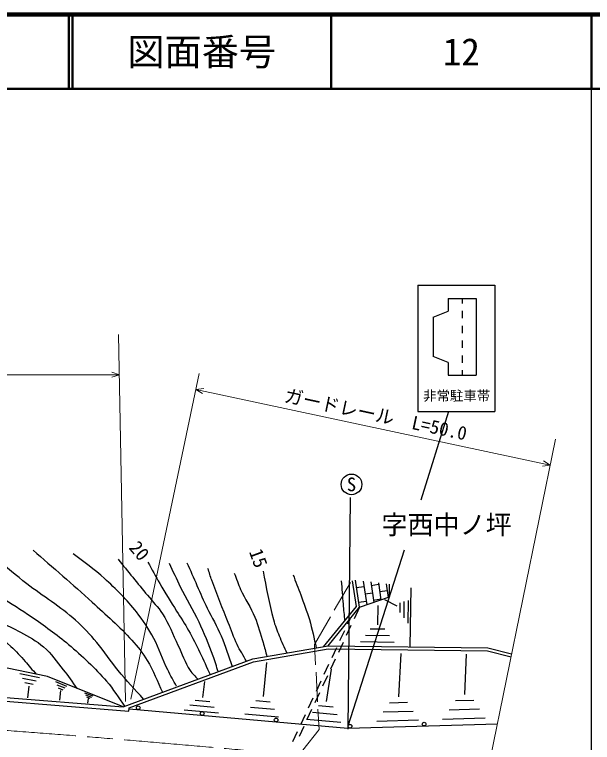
# Model space of a CAD drawing. Units: millimetres, scale not verified. Extents: x 40000 to 680000, y 20000 to 380000.
# Drawn here: x 501460 to 579119, y 282170 to 380000 of the extents above; entities that cross this region are included whole.
import ezdxf
from ezdxf.enums import TextEntityAlignment as Align

# ---------------------------------------------------------------- set-up
doc = ezdxf.new("R2010")
doc.units = ezdxf.units.MM
doc.header["$LTSCALE"] = 1000
doc.linetypes.add('CHAIN', pattern=[18.5, 12, -1.5, 3.5, -1.5])
for name, color, linetype, lineweight in [('M-BGD', 7, 'Continuous', 25), ('M-BMK', 2, 'CHAIN', 13), ('M-BMK-HTXT', 7, 'Continuous', 13), ('M-STR-HTXT', 7, 'Continuous', 13), ('M-STR-STRC', 7, 'Continuous', 25), ('M-TTL', 2, 'Continuous', 140), ('M-TTL-BAND', 7, 'Continuous', 25), ('M-TTL-LINE', 7, 'Continuous', 50)]:
    doc.layers.add(name, color=color, linetype=linetype, lineweight=lineweight)
doc.layers.add('M-TTL-TXT', color=7, linetype='Continuous')
doc.styles.add('ＭＳ ゴシック', font='')
doc.styles.get('ＭＳ ゴシック').set_extended_font_data('MS Gothic')

msp = doc.modelspace()

# ---------------------------------------------------------------- linework, layer by layer
at = {"layer": 'M-BGD'}
for p, q in [((547401, 300461), (546880, 303910)), ((547821, 300346), (547274, 303969)), ((548300, 303852), (548780, 300673)), ((549326, 303735), (549739, 301001)), ((549394, 303281), (550380, 303430)), ((550352, 303617), (550698, 301329)), ((551378, 303500), (551656, 301657)), ((551862, 301727), (551836, 303448)), ((547423, 302983), (548409, 303132)), ((548558, 302146), (549543, 302295)), ((550529, 302444), (551515, 302593)), ((554632, 295016), (554736, 302952)), ((547821, 300346), (551862, 301727)), ((549692, 301310), (550678, 301459)), ((552866, 300486), (551223, 301350)), ((542986, 295041), (547401, 300461)), ((543584, 295144), (547821, 300346)), ((547821, 300346), (547089, 298781)), ((547721, 301012), (548707, 301161)), ((550259, 297967), (550323, 300577)), ((553239, 300947), (553222, 299640)), ((553793, 301094), (553764, 298917)), ((554346, 301241), (554306, 298193)), ((546528, 298758), (546204, 298065)), ((546667, 297878), (546033, 296524)), ((545781, 297162), (545147, 295807)), ((551845, 296499), (548600, 296536)), ((551218, 297376), (549270, 297399)), ((545610, 295621), (544976, 294267)), ((552473, 295621), (547929, 295674)), ((505885, 291029), (485800, 295167)), ((533469, 293404), (543584, 295144)), ((533573, 293017), (543616, 294745)), ((543584, 295144), (565082, 294896)), ((543616, 294745), (565030, 294498)), ((544725, 294904), (544091, 293550)), ((565030, 294498), (568182, 293693)), ((565082, 294896), (568262, 294084)), ((553110, 288291), (553432, 294114)), ((561972, 288595), (562198, 294030)), ((516033, 286955), (533469, 293404)), ((516867, 286838), (533573, 293017)), ((534919, 288328), (535370, 292922)), ((543668, 292647), (543034, 291292)), ((544554, 293364), (543920, 292009)), ((543390, 287677), (544046, 292006)), ((502182, 291431), (504797, 290892)), ((502507, 290824), (504375, 290439)), ((516033, 286955), (505885, 291029)), ((543497, 291106), (542864, 289752)), ((481500, 289714), (516033, 286955)), ((502832, 290217), (503953, 289986)), ((503360, 289748), (503214, 288157)), ((506979, 290347), (508457, 289754)), ((507155, 289923), (508211, 289499)), ((526774, 288213), (527019, 290364)), ((542612, 290389), (541978, 289035)), ((481466, 289217), (516820, 286392)), ((507331, 289498), (507965, 289244)), ((507625, 289145), (507493, 287868)), ((510865, 288852), (511960, 288423)), ((542441, 288849), (541807, 287494)), ((510996, 288580), (511778, 288274)), ((511127, 288309), (511597, 288125)), ((511345, 288077), (511269, 287446)), ((527704, 287648), (525734, 287821)), ((535821, 287600), (533890, 287769)), ((541555, 288132), (540921, 286778)), ((563158, 287817), (560718, 287748)), ((516820, 286392), (516867, 286838)), ((516849, 286668), (546226, 284095)), ((528280, 286874), (524995, 287161)), ((536370, 286579), (533152, 286861)), ((544285, 286932), (542296, 287106)), ((554270, 287522), (551862, 287455)), ((528855, 286099), (524257, 286502)), ((536919, 285558), (532414, 285953)), ((540499, 285875), (539865, 284520)), ((541384, 286591), (540751, 285237)), ((544798, 285887), (541483, 286177)), ((555006, 286342), (550992, 286230)), ((563920, 286620), (559854, 286506)), ((545312, 284841), (540671, 285248)), ((555742, 285162), (550123, 285004)), ((564682, 285424), (558990, 285264)), ((540328, 284334), (539694, 282979)), ((546226, 284095), (566341, 284659)), ((539442, 283617), (538808, 282263))]:
    msp.add_line(p, q, dxfattribs=at)
for centre in [(518084, 286829), (526670, 286058), (536602, 285188), (556500, 284632), (546535, 284353)]:
    msp.add_circle(centre, 249, dxfattribs=at)
for points, knots in [([(467973, 310921), (469428, 309914), (470776, 308732), (472336, 307899), (473900, 307065), (475598, 306496), (477285, 305954), (480376, 304961), (483659, 304628), (486729, 303574), (488030, 303127), (489284, 302542), (490507, 301912), (492695, 300784), (494805, 299500), (496853, 298134), (498276, 297186), (499691, 296209), (500971, 295074), (501662, 294461), (502260, 293749), (502879, 293063), (503383, 292503), (503858, 291918), (504348, 291345)], [0, 0, 0, 0, 1, 1, 1, 2, 2, 2, 3, 3, 3, 4, 4, 4, 5, 5, 5, 6, 6, 6, 7, 7, 7, 8, 8, 8, 8]), ([(472743, 310336), (473807, 309883), (474836, 309337), (475935, 308976), (477311, 308524), (478744, 308258), (480166, 307975), (481980, 307614), (483852, 307550), (485643, 307087), (486634, 306831), (487640, 306549), (488533, 306048), (490197, 305115), (491475, 303618), (492991, 302460), (494226, 301515), (495438, 300526), (496768, 299721), (498512, 298666), (500471, 298003), (502246, 297001), (503318, 296396), (504432, 295824), (505362, 295018), (506385, 294132), (507165, 292998), (508007, 291939), (508649, 291130), (509229, 290273), (509841, 289440)], [0, 0, 0, 0, 1, 1, 1, 2, 2, 2, 3, 3, 3, 4, 4, 4, 5, 5, 5, 6, 6, 6, 7, 7, 7, 8, 8, 8, 9, 9, 9, 10, 10, 10, 10]), ([(488552, 309033), (490856, 307465), (493138, 305863), (495465, 304330), (498184, 302539), (501020, 300927), (503700, 299079), (505419, 297893), (507135, 296692), (508724, 295339), (510528, 293804), (512275, 292182), (513824, 290390), (514727, 289346), (515439, 288152), (516247, 287034)], [0, 0, 0, 0, 1, 1, 1, 2, 2, 2, 3, 3, 3, 4, 4, 4, 5, 5, 5, 5]), ([(518801, 287979), (517665, 289261), (516480, 290502), (515392, 291826), (514382, 293054), (513535, 294412), (512502, 295622), (511614, 296662), (510692, 297680), (509669, 298588), (507627, 300399), (505265, 301816), (503115, 303498), (501719, 304590), (500357, 305725), (498997, 306861), (498387, 307370), (497788, 307893), (497184, 308409)], [0, 0, 0, 0, 1, 1, 1, 2, 2, 2, 3, 3, 3, 4, 4, 4, 5, 5, 5, 6, 6, 6, 6]), ([(503946, 308013), (506596, 305683), (509300, 303412), (511898, 301024), (513711, 299358), (515581, 297740), (517224, 295905), (517982, 295059), (518710, 294174), (519302, 293204), (520126, 291854), (520650, 290343), (521325, 288912)], [0, 0, 0, 0, 1, 1, 1, 2, 2, 2, 3, 3, 3, 4, 4, 4, 4]), ([(523231, 289729), (522834, 290459), (522407, 291174), (522041, 291920), (521360, 293304), (520907, 294796), (520171, 296151), (519495, 297394), (518726, 298594), (517847, 299702), (516555, 301331), (515083, 302820), (513541, 304216), (512221, 305411), (510733, 306407), (509329, 307503)], [0, 0, 0, 0, 1, 1, 1, 2, 2, 2, 3, 3, 3, 4, 4, 4, 5, 5, 5, 5]), ([(515373, 306785), (516689, 305173), (518008, 303564), (519321, 301950), (519996, 301120), (520764, 300357), (521342, 299456), (522184, 298144), (522736, 296665), (523419, 295263), (523972, 294130), (524359, 292905), (525053, 291854), (525342, 291417), (525744, 291067), (526089, 290674)], [0, 0, 0, 0, 1, 1, 1, 2, 2, 2, 3, 3, 3, 4, 4, 4, 5, 5, 5, 5]), ([(519377, 306398), (519906, 305441), (520414, 304472), (520964, 303527), (521692, 302276), (522470, 301056), (523231, 299825), (523769, 298954), (524358, 298113), (524855, 297218), (525923, 295295), (526796, 293269), (527766, 291294)], [0, 0, 0, 0, 1, 1, 1, 2, 2, 2, 3, 3, 3, 4, 4, 4, 4]), ([(528833, 291689), (528603, 292386), (528397, 293092), (528141, 293780), (527567, 295326), (526953, 296859), (526253, 298351), (525502, 299950), (524565, 301455), (523778, 303036), (523255, 304087), (522784, 305164), (522286, 306228)], [0, 0, 0, 0, 1, 1, 1, 2, 2, 2, 3, 3, 3, 4, 4, 4, 4]), ([(524628, 306322), (525535, 304289), (526393, 302232), (527348, 300221), (527948, 298960), (528686, 297765), (529237, 296482), (529810, 295148), (530216, 293748), (530706, 292382)], [0, 0, 0, 0, 1, 1, 1, 2, 2, 2, 3, 3, 3, 3]), ([(532628, 293093), (532209, 293838), (531742, 294559), (531371, 295329), (530913, 296284), (530572, 297291), (530181, 298276), (529432, 300166), (528658, 302047), (527971, 303961), (527781, 304492), (527619, 305032), (527443, 305567)], [0, 0, 0, 0, 1, 1, 1, 2, 2, 2, 3, 3, 3, 4, 4, 4, 4]), ([(530994, 304925), (531277, 304194), (531523, 303448), (531844, 302733), (532414, 301462), (533216, 300299), (533751, 299013), (534212, 297906), (534525, 296743), (534866, 295594), (535049, 294977), (535199, 294351), (535365, 293730)], [0, 0, 0, 0, 1, 1, 1, 2, 2, 2, 3, 3, 3, 4, 4, 4, 4]), ([(534847, 305208), (535313, 303029), (535636, 300816), (536245, 298673), (536454, 297933), (536734, 297214), (537019, 296500), (537331, 295718), (537702, 294961), (538043, 294191)], [0, 0, 0, 0, 1, 1, 1, 2, 2, 2, 3, 3, 3, 3]), ([(538889, 304717), (539229, 303816), (539580, 302920), (539909, 302016), (540313, 300906), (540743, 299804), (541080, 298673), (541450, 297429), (541700, 296153), (542009, 294893)], [0, 0, 0, 0, 1, 1, 1, 2, 2, 2, 3, 3, 3, 3]), ([(545367, 303886), (545449, 302841), (545525, 301795), (545613, 300750), (545676, 300004), (545747, 299258), (545813, 298512)], [0, 0, 0, 0, 1, 1, 1, 2, 2, 2, 2])]:
    msp.add_open_spline(points, degree=3, knots=knots, dxfattribs=at)
at = {"layer": 'M-BMK'}
msp.add_arc((341763, -1812448), 2102223, 83.90526, 86.63737, dxfattribs=at)
at = {"layer": 'M-BMK-HTXT'}
for p, q in [((544429, 299933), (546587, 303659)), ((541772, 295344), (543930, 299070)), ((541918, 292605), (541772, 295344)), ((542182, 287627), (541971, 291609)), ((542380, 283891), (542235, 286631)), ((540194, 281127), (542380, 283891))]:
    msp.add_line(p, q, dxfattribs=at)
at = {"layer": 'M-STR-HTXT'}
for p, q in [((516347, 287685), (515444, 337009)), ((515549, 331595), (514552, 331944)), ((517099, 287986), (526272, 331745)), ((216495, 331595), (515549, 331595)), ((515549, 331595), (514552, 331246)), ((525825, 329615), (526873, 329748)), ((525825, 329615), (573434, 319454)), ((525825, 329615), (526727, 329065)), ((564961, 277893), (574141, 322921)), ((573434, 319454), (572532, 320003)), ((573434, 319454), (572386, 319320))]:
    msp.add_line(p, q, dxfattribs=at)
at = {"layer": 'M-STR-STRC'}
for p, q in [((555637, 343618), (555637, 326670)), ((555637, 343618), (566005, 343618)), ((566005, 343618), (566005, 326670)), ((559724, 341824), (563513, 341824)), ((559724, 341824), (559724, 340129)), ((561619, 341824), (561619, 341176)), ((563513, 341824), (563513, 331555)), ((557730, 339331), (559724, 340129)), ((561619, 340179), (561619, 339182)), ((557730, 339331), (557730, 334047)), ((561619, 338185), (561619, 337188)), ((561619, 336191), (561619, 335194)), ((559724, 333250), (557730, 334047)), ((561619, 334197), (561619, 333200)), ((559724, 333250), (559724, 331555)), ((561619, 332203), (561619, 331555)), ((559724, 331555), (563513, 331555)), ((555637, 326670), (566005, 326670)), ((556090, 314773), (559810, 326676)), ((546292, 283976), (546590, 315072)), ((546270, 284422), (553858, 308078))]:
    msp.add_line(p, q, dxfattribs=at)
msp.add_circle((546741, 316855), 1393, dxfattribs=at)
at = {"layer": 'M-TTL'}
msp.add_line((680000, 380000), (40000, 380000), dxfattribs=at)
at = {"layer": 'M-TTL-BAND'}
msp.add_line((579000, 20000), (579000, 370000), dxfattribs=at)
at = {"layer": 'M-TTL-LINE'}
for p, q in [((508747, 380000), (508747, 370000)), ((509247, 380000), (509247, 370000)), ((543997, 380000), (543997, 370000)), ((579000, 380000), (579000, 370000)), ((40000, 370000), (680000, 370000))]:
    msp.add_line(p, q, dxfattribs=at)

# ---------------------------------------------------------------- texts
at = {"layer": 'M-BGD', "style": 'ＭＳ ゴシック'}
for s, rotation, p in [('20', 310, (517430, 308891)), ('15', 290, (533811, 308112))]:
    msp.add_text(s, height=1833, rotation=rotation, dxfattribs=at).set_placement(p, align=Align.MIDDLE_LEFT)
at = {"layer": 'M-BMK-HTXT', "style": 'ＭＳ ゴシック'}
msp.add_text('字西中ノ坪', height=2566, dxfattribs=at).set_placement((550769, 311430), align=Align.MIDDLE_LEFT)
at = {"layer": 'M-STR-HTXT', "style": 'ＭＳ ゴシック'}
msp.add_text('ガードレール\u3000L=50.0', height=1833, rotation=347.952, dxfattribs=at).set_placement((549692, 324827), align=Align.BOTTOM_CENTER)
at = {"layer": 'M-STR-STRC', "style": 'ＭＳ ゴシック'}
msp.add_text('非常駐車帯', height=1320, dxfattribs=at).set_placement((556375, 327709), align=Align.BOTTOM_LEFT)
msp.add_text('S', height=1833, dxfattribs=at).set_placement((546741, 316855), align=Align.MIDDLE_CENTER)
at = {"layer": 'M-TTL-TXT', "style": 'ＭＳ ゴシック'}
for s, p in [('図面番号', (526622, 375000)), ('12', (561497, 375000))]:
    msp.add_text(s, height=3666, dxfattribs=at).set_placement(p, align=Align.MIDDLE_CENTER)

doc.saveas('drawing.dxf')
